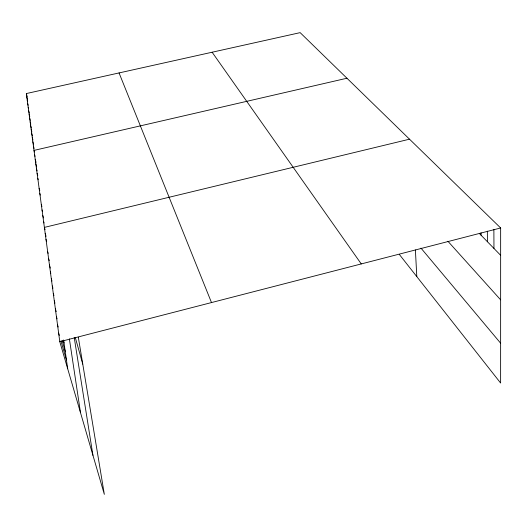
<?xml version="1.0" encoding="UTF-8"?>
<svg xmlns="http://www.w3.org/2000/svg" width="527" height="527" viewBox="0 0 527 527"><rect width="100%" height="100%" fill="white"/><g stroke="black" fill="none" stroke-linecap="round" stroke-linejoin="round"><path stroke-width="0.79" d="M78.312 337.214L104.333 494.359L59.795 341.7L26.35 93.556L300.153 32.641L500.65 227.974L500.624 383.037L399.301 254.396M59.795 341.7L500.65 227.974M409.512 139.187L44.387 227.394L45.039 229.7M346.95 78.233L34.011 150.393L34.439 151.967M479.386 233.481L500.643 255.305M447.91 241.254L500.637 299.843M420.981 248.125L500.63 343.202M212.117 52.226L361.258 263.928M119.056 72.93L211.498 302.564M57.502 324.691L58.181 327.043M62.041 340.35L65.223 351.311M58.635 333.077L59.32 335.449M60.928 340.969L66.435 359.908M55.328 308.585L56.218 311.668M56.402 316.529L57.074 318.861M63.365 340.607L64.037 342.939M52.285 285.957L52.95 288.282M53.273 293.308L53.945 295.654M54.288 300.845L54.966 303.209M49.459 265.002L50.342 268.124M50.375 271.813L50.823 273.388M51.317 278.796L51.975 281.108M47.687 251.866L48.122 253.401M48.563 258.355L49.222 260.681M75.348 337.688L82.765 364.117M45.184 233.296L46.06 236.399M46.001 239.344L46.659 241.689M42.028 209.884L42.463 211.432M42.799 215.583L43.451 217.934M43.583 221.419L44.024 223M39.123 188.317L39.769 190.655M39.821 193.528L40.263 195.102M41.277 204.311L41.923 206.617M35.829 163.877L36.686 166.98M36.462 168.561L37.107 170.906M37.101 173.343L37.76 175.708M37.76 178.231L38.188 179.76M32.858 141.842L33.497 144.174M33.432 146.071L34.071 148.416M34.604 154.793L35.039 156.381M35.21 159.292L36.06 162.375M30.164 121.875L30.803 124.207M30.685 125.716L31.324 128.068M31.212 129.635L31.857 132M31.752 133.627L32.378 135.92M32.299 137.692L32.931 140.004M26.798 96.876L27.628 99.959M27.252 100.255L27.674 101.81M27.72 103.7L28.142 105.262M28.188 107.205L28.616 108.773M28.669 110.769L29.314 113.147M29.163 114.405L29.782 116.704M29.657 118.107L30.289 120.419M26.35 93.556L27.173 96.619M74.228 337.557L92.943 455.328M69.38 338.887L80.506 412.694M63.622 339.974L67.687 368.748M415.395 249.969L416.804 276.622M481.046 232.796L481.072 235.22M487.35 231.162L487.435 241.741M493.878 229.555L493.957 248.434"/></g></svg>
